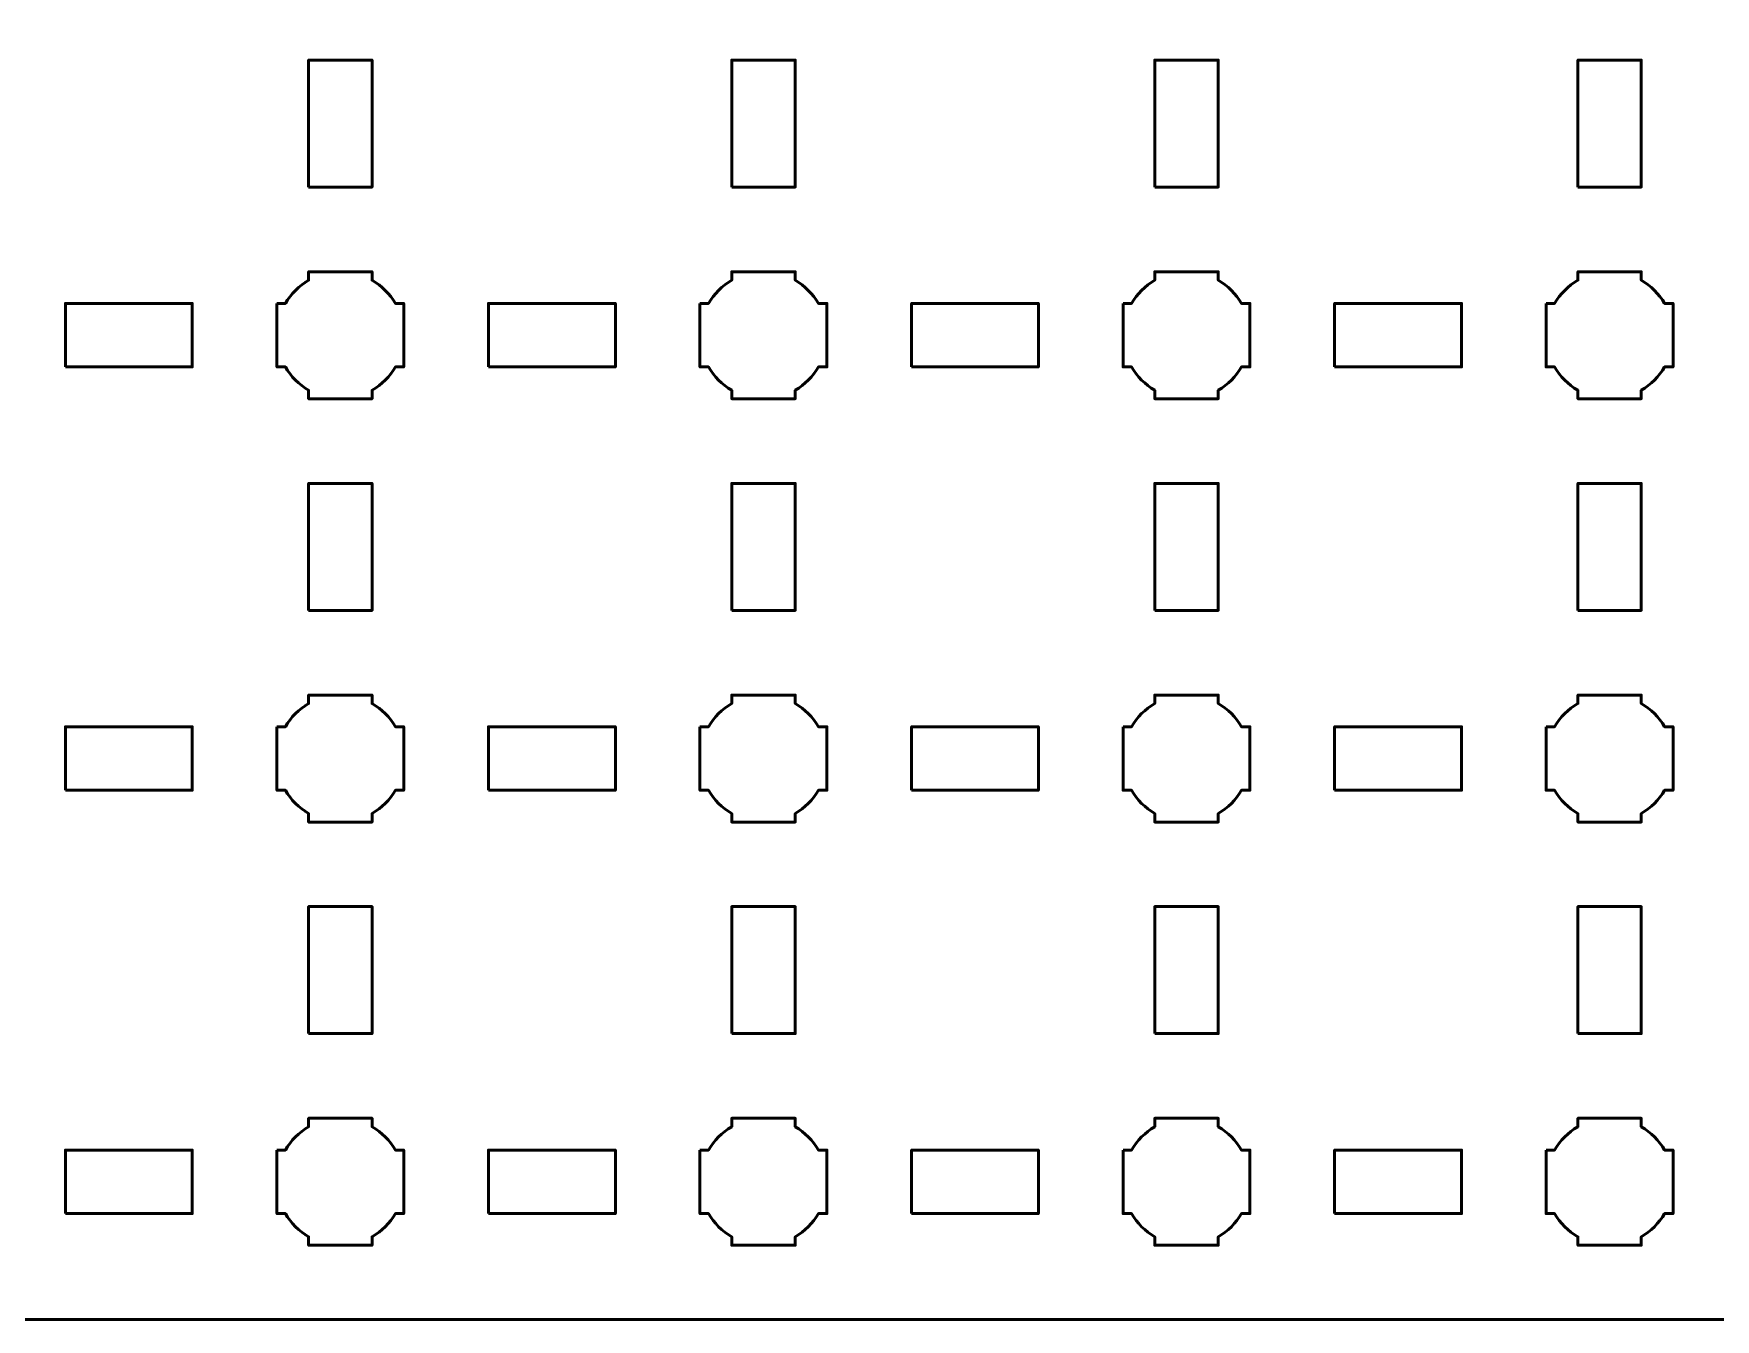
# Model space of a CAD drawing. Header units: centimetres. Extents: x -40.1 to 19.1, y -39.5 to 9.8.
# Drawn here: x -18.95 to -11, y -39.5 to -33.42 of the extents above; entities that cross this region are included whole.
import ezdxf

# ---------------------------------------------------------------- set-up
doc = ezdxf.new("R2010")
doc.units = ezdxf.units.CM
doc.header["$MEASUREMENT"] = 0
doc.layers.add('Layer 1', color=7, linetype='Continuous')

msp = doc.modelspace()

# ---------------------------------------------------------------- linework, layer by layer
at = {"layer": 'Layer 1', "lineweight": 53}
for points in [[(-17.65, -34.15), (-17.35, -34.15), (-17.35, -33.55), (-17.65, -33.55), (-17.65, -34.15)], [(-15.65, -34.15), (-15.35, -34.15), (-15.35, -33.55), (-15.65, -33.55), (-15.65, -34.15)], [(-13.65, -34.15), (-13.35, -34.15), (-13.35, -33.55), (-13.65, -33.55), (-13.65, -34.15)], [(-11.65, -34.15), (-11.35, -34.15), (-11.35, -33.55), (-11.65, -33.55), (-11.65, -34.15)], [(-18.8, -35), (-18.2, -35), (-18.2, -34.7), (-18.8, -34.7), (-18.8, -35)], [(-16.8, -35), (-16.2, -35), (-16.2, -34.7), (-16.8, -34.7), (-16.8, -35)], [(-14.8, -35), (-14.2, -35), (-14.2, -34.7), (-14.8, -34.7), (-14.8, -35)], [(-12.8, -35), (-12.2, -35), (-12.2, -34.7), (-12.8, -34.7), (-12.8, -35)], [(-17.65, -36.15), (-17.35, -36.15), (-17.35, -35.55), (-17.65, -35.55), (-17.65, -36.15)], [(-15.65, -36.15), (-15.35, -36.15), (-15.35, -35.55), (-15.65, -35.55), (-15.65, -36.15)], [(-13.65, -36.15), (-13.35, -36.15), (-13.35, -35.55), (-13.65, -35.55), (-13.65, -36.15)], [(-11.65, -36.15), (-11.35, -36.15), (-11.35, -35.55), (-11.65, -35.55), (-11.65, -36.15)], [(-18.8, -37), (-18.2, -37), (-18.2, -36.7), (-18.8, -36.7), (-18.8, -37)], [(-16.8, -37), (-16.2, -37), (-16.2, -36.7), (-16.8, -36.7), (-16.8, -37)], [(-14.8, -37), (-14.2, -37), (-14.2, -36.7), (-14.8, -36.7), (-14.8, -37)], [(-12.8, -37), (-12.2, -37), (-12.2, -36.7), (-12.8, -36.7), (-12.8, -37)], [(-17.65, -38.15), (-17.35, -38.15), (-17.35, -37.55), (-17.65, -37.55), (-17.65, -38.15)], [(-15.65, -38.15), (-15.35, -38.15), (-15.35, -37.55), (-15.65, -37.55), (-15.65, -38.15)], [(-13.65, -38.15), (-13.35, -38.15), (-13.35, -37.55), (-13.65, -37.55), (-13.65, -38.15)], [(-11.65, -38.15), (-11.35, -38.15), (-11.35, -37.55), (-11.65, -37.55), (-11.65, -38.15)], [(-18.8, -39), (-18.2, -39), (-18.2, -38.7), (-18.8, -38.7), (-18.8, -39)], [(-16.8, -39), (-16.2, -39), (-16.2, -38.7), (-16.8, -38.7), (-16.8, -39)], [(-14.8, -39), (-14.2, -39), (-14.2, -38.7), (-14.8, -38.7), (-14.8, -39)], [(-12.8, -39), (-12.2, -39), (-12.2, -38.7), (-12.8, -38.7), (-12.8, -39)]]:
    msp.add_lwpolyline(points, close=True, dxfattribs=at)
for points, knots in [([(-40.15, -39), (-40.15, -39), (-40.15, 9.3), (-40.15, 9.3), (-40.15, 9.3), (-40.15, 9.57609), (-39.92609, 9.8), (-39.65, 9.8), (-39.65, 9.8), (-39.65, 9.8), (18.65, 9.8), (18.65, 9.8), (18.65, 9.8), (18.92609, 9.8), (19.15, 9.57609), (19.15, 9.3), (19.15, 9.3), (19.15, 9.3), (19.15, -39), (19.15, -39), (19.15, -39), (19.15, -39.27609), (18.92609, -39.5), (18.65, -39.5), (18.65, -39.5), (18.65, -39.5), (-39.65, -39.5), (-39.65, -39.5), (-39.65, -39.5), (-39.92609, -39.5), (-40.15, -39.27609), (-40.15, -39)], [0, 0, 0, 0, 0.125, 0.125, 0.125, 0.125, 0.25, 0.25, 0.25, 0.25, 0.375, 0.375, 0.375, 0.375, 0.5, 0.5, 0.5, 0.5, 0.625, 0.625, 0.625, 0.625, 0.75, 0.75, 0.75, 0.75, 0.875, 0.875, 0.875, 0.875, 1, 1, 1, 1]), ([(-17.8, -34.7), (-17.8, -34.7), (-17.75985, -34.7), (-17.75985, -34.7), (-17.75985, -34.7), (-17.7335, -34.65447), (-17.69553, -34.6165), (-17.65, -34.59015), (-17.65, -34.59015), (-17.65, -34.59015), (-17.65, -34.55), (-17.65, -34.55), (-17.65, -34.55), (-17.65, -34.55), (-17.5, -34.55), (-17.5, -34.55), (-17.5, -34.55), (-17.5, -34.55), (-17.35, -34.55), (-17.35, -34.55), (-17.35, -34.55), (-17.35, -34.55), (-17.35, -34.59015), (-17.35, -34.59015), (-17.35, -34.59015), (-17.30447, -34.6165), (-17.2665, -34.65447), (-17.24015, -34.7), (-17.24015, -34.7), (-17.24015, -34.7), (-17.2, -34.7), (-17.2, -34.7), (-17.2, -34.7), (-17.2, -34.7), (-17.2, -34.85), (-17.2, -34.85), (-17.2, -34.85), (-17.2, -34.85), (-17.2, -35), (-17.2, -35), (-17.2, -35), (-17.2, -35), (-17.24015, -35), (-17.24015, -35), (-17.24015, -35), (-17.2665, -35.04553), (-17.30447, -35.0835), (-17.35, -35.10985), (-17.35, -35.10985), (-17.35, -35.10985), (-17.35, -35.15), (-17.35, -35.15), (-17.35, -35.15), (-17.35, -35.15), (-17.5, -35.15), (-17.5, -35.15), (-17.5, -35.15), (-17.5, -35.15), (-17.65, -35.15), (-17.65, -35.15), (-17.65, -35.15), (-17.65, -35.15), (-17.65, -35.10985), (-17.65, -35.10985), (-17.65, -35.10985), (-17.69553, -35.0835), (-17.7335, -35.04553), (-17.75985, -35), (-17.75985, -35), (-17.75985, -35), (-17.8, -35), (-17.8, -35), (-17.8, -35), (-17.8, -35), (-17.8, -34.85), (-17.8, -34.85), (-17.8, -34.85), (-17.8, -34.85), (-17.8, -34.7), (-17.8, -34.7)], [0, 0, 0, 0, 0.05, 0.05, 0.05, 0.05, 0.1, 0.1, 0.1, 0.1, 0.15, 0.15, 0.15, 0.15, 0.2, 0.2, 0.2, 0.2, 0.25, 0.25, 0.25, 0.25, 0.3, 0.3, 0.3, 0.3, 0.35, 0.35, 0.35, 0.35, 0.4, 0.4, 0.4, 0.4, 0.45, 0.45, 0.45, 0.45, 0.5, 0.5, 0.5, 0.5, 0.55, 0.55, 0.55, 0.55, 0.6, 0.6, 0.6, 0.6, 0.65, 0.65, 0.65, 0.65, 0.7, 0.7, 0.7, 0.7, 0.75, 0.75, 0.75, 0.75, 0.8, 0.8, 0.8, 0.8, 0.85, 0.85, 0.85, 0.85, 0.9, 0.9, 0.9, 0.9, 0.95, 0.95, 0.95, 0.95, 1, 1, 1, 1]), ([(-15.8, -34.7), (-15.8, -34.7), (-15.75985, -34.7), (-15.75985, -34.7), (-15.75985, -34.7), (-15.7335, -34.65447), (-15.69553, -34.6165), (-15.65, -34.59015), (-15.65, -34.59015), (-15.65, -34.59015), (-15.65, -34.55), (-15.65, -34.55), (-15.65, -34.55), (-15.65, -34.55), (-15.5, -34.55), (-15.5, -34.55), (-15.5, -34.55), (-15.5, -34.55), (-15.35, -34.55), (-15.35, -34.55), (-15.35, -34.55), (-15.35, -34.55), (-15.35, -34.59015), (-15.35, -34.59015), (-15.35, -34.59015), (-15.30447, -34.6165), (-15.2665, -34.65447), (-15.24015, -34.7), (-15.24015, -34.7), (-15.24015, -34.7), (-15.2, -34.7), (-15.2, -34.7), (-15.2, -34.7), (-15.2, -34.7), (-15.2, -34.85), (-15.2, -34.85), (-15.2, -34.85), (-15.2, -34.85), (-15.2, -35), (-15.2, -35), (-15.2, -35), (-15.2, -35), (-15.24015, -35), (-15.24015, -35), (-15.24015, -35), (-15.2665, -35.04553), (-15.30447, -35.0835), (-15.35, -35.10985), (-15.35, -35.10985), (-15.35, -35.10985), (-15.35, -35.15), (-15.35, -35.15), (-15.35, -35.15), (-15.35, -35.15), (-15.5, -35.15), (-15.5, -35.15), (-15.5, -35.15), (-15.5, -35.15), (-15.65, -35.15), (-15.65, -35.15), (-15.65, -35.15), (-15.65, -35.15), (-15.65, -35.10985), (-15.65, -35.10985), (-15.65, -35.10985), (-15.69553, -35.0835), (-15.7335, -35.04553), (-15.75985, -35), (-15.75985, -35), (-15.75985, -35), (-15.8, -35), (-15.8, -35), (-15.8, -35), (-15.8, -35), (-15.8, -34.85), (-15.8, -34.85), (-15.8, -34.85), (-15.8, -34.85), (-15.8, -34.7), (-15.8, -34.7)], [0, 0, 0, 0, 0.05, 0.05, 0.05, 0.05, 0.1, 0.1, 0.1, 0.1, 0.15, 0.15, 0.15, 0.15, 0.2, 0.2, 0.2, 0.2, 0.25, 0.25, 0.25, 0.25, 0.3, 0.3, 0.3, 0.3, 0.35, 0.35, 0.35, 0.35, 0.4, 0.4, 0.4, 0.4, 0.45, 0.45, 0.45, 0.45, 0.5, 0.5, 0.5, 0.5, 0.55, 0.55, 0.55, 0.55, 0.6, 0.6, 0.6, 0.6, 0.65, 0.65, 0.65, 0.65, 0.7, 0.7, 0.7, 0.7, 0.75, 0.75, 0.75, 0.75, 0.8, 0.8, 0.8, 0.8, 0.85, 0.85, 0.85, 0.85, 0.9, 0.9, 0.9, 0.9, 0.95, 0.95, 0.95, 0.95, 1, 1, 1, 1]), ([(-13.8, -34.7), (-13.8, -34.7), (-13.75985, -34.7), (-13.75985, -34.7), (-13.75985, -34.7), (-13.7335, -34.65447), (-13.69553, -34.6165), (-13.65, -34.59015), (-13.65, -34.59015), (-13.65, -34.59015), (-13.65, -34.55), (-13.65, -34.55), (-13.65, -34.55), (-13.65, -34.55), (-13.5, -34.55), (-13.5, -34.55), (-13.5, -34.55), (-13.5, -34.55), (-13.35, -34.55), (-13.35, -34.55), (-13.35, -34.55), (-13.35, -34.55), (-13.35, -34.59015), (-13.35, -34.59015), (-13.35, -34.59015), (-13.30447, -34.6165), (-13.2665, -34.65447), (-13.24015, -34.7), (-13.24015, -34.7), (-13.24015, -34.7), (-13.2, -34.7), (-13.2, -34.7), (-13.2, -34.7), (-13.2, -34.7), (-13.2, -34.85), (-13.2, -34.85), (-13.2, -34.85), (-13.2, -34.85), (-13.2, -35), (-13.2, -35), (-13.2, -35), (-13.2, -35), (-13.24015, -35), (-13.24015, -35), (-13.24015, -35), (-13.2665, -35.04553), (-13.30447, -35.0835), (-13.35, -35.10985), (-13.35, -35.10985), (-13.35, -35.10985), (-13.35, -35.15), (-13.35, -35.15), (-13.35, -35.15), (-13.35, -35.15), (-13.5, -35.15), (-13.5, -35.15), (-13.5, -35.15), (-13.5, -35.15), (-13.65, -35.15), (-13.65, -35.15), (-13.65, -35.15), (-13.65, -35.15), (-13.65, -35.10985), (-13.65, -35.10985), (-13.65, -35.10985), (-13.69553, -35.0835), (-13.7335, -35.04553), (-13.75985, -35), (-13.75985, -35), (-13.75985, -35), (-13.8, -35), (-13.8, -35), (-13.8, -35), (-13.8, -35), (-13.8, -34.85), (-13.8, -34.85), (-13.8, -34.85), (-13.8, -34.85), (-13.8, -34.7), (-13.8, -34.7)], [0, 0, 0, 0, 0.05, 0.05, 0.05, 0.05, 0.1, 0.1, 0.1, 0.1, 0.15, 0.15, 0.15, 0.15, 0.2, 0.2, 0.2, 0.2, 0.25, 0.25, 0.25, 0.25, 0.3, 0.3, 0.3, 0.3, 0.35, 0.35, 0.35, 0.35, 0.4, 0.4, 0.4, 0.4, 0.45, 0.45, 0.45, 0.45, 0.5, 0.5, 0.5, 0.5, 0.55, 0.55, 0.55, 0.55, 0.6, 0.6, 0.6, 0.6, 0.65, 0.65, 0.65, 0.65, 0.7, 0.7, 0.7, 0.7, 0.75, 0.75, 0.75, 0.75, 0.8, 0.8, 0.8, 0.8, 0.85, 0.85, 0.85, 0.85, 0.9, 0.9, 0.9, 0.9, 0.95, 0.95, 0.95, 0.95, 1, 1, 1, 1]), ([(-11.8, -34.7), (-11.8, -34.7), (-11.75985, -34.7), (-11.75985, -34.7), (-11.75985, -34.7), (-11.7335, -34.65447), (-11.69553, -34.6165), (-11.65, -34.59015), (-11.65, -34.59015), (-11.65, -34.59015), (-11.65, -34.55), (-11.65, -34.55), (-11.65, -34.55), (-11.65, -34.55), (-11.5, -34.55), (-11.5, -34.55), (-11.5, -34.55), (-11.5, -34.55), (-11.35, -34.55), (-11.35, -34.55), (-11.35, -34.55), (-11.35, -34.55), (-11.35, -34.59015), (-11.35, -34.59015), (-11.35, -34.59015), (-11.30447, -34.6165), (-11.2665, -34.65447), (-11.24015, -34.7), (-11.24015, -34.7), (-11.24015, -34.7), (-11.2, -34.7), (-11.2, -34.7), (-11.2, -34.7), (-11.2, -34.7), (-11.2, -34.85), (-11.2, -34.85), (-11.2, -34.85), (-11.2, -34.85), (-11.2, -35), (-11.2, -35), (-11.2, -35), (-11.2, -35), (-11.24015, -35), (-11.24015, -35), (-11.24015, -35), (-11.2665, -35.04553), (-11.30447, -35.0835), (-11.35, -35.10985), (-11.35, -35.10985), (-11.35, -35.10985), (-11.35, -35.15), (-11.35, -35.15), (-11.35, -35.15), (-11.35, -35.15), (-11.5, -35.15), (-11.5, -35.15), (-11.5, -35.15), (-11.5, -35.15), (-11.65, -35.15), (-11.65, -35.15), (-11.65, -35.15), (-11.65, -35.15), (-11.65, -35.10985), (-11.65, -35.10985), (-11.65, -35.10985), (-11.69553, -35.0835), (-11.7335, -35.04553), (-11.75985, -35), (-11.75985, -35), (-11.75985, -35), (-11.8, -35), (-11.8, -35), (-11.8, -35), (-11.8, -35), (-11.8, -34.85), (-11.8, -34.85), (-11.8, -34.85), (-11.8, -34.85), (-11.8, -34.7), (-11.8, -34.7)], [0, 0, 0, 0, 0.05, 0.05, 0.05, 0.05, 0.1, 0.1, 0.1, 0.1, 0.15, 0.15, 0.15, 0.15, 0.2, 0.2, 0.2, 0.2, 0.25, 0.25, 0.25, 0.25, 0.3, 0.3, 0.3, 0.3, 0.35, 0.35, 0.35, 0.35, 0.4, 0.4, 0.4, 0.4, 0.45, 0.45, 0.45, 0.45, 0.5, 0.5, 0.5, 0.5, 0.55, 0.55, 0.55, 0.55, 0.6, 0.6, 0.6, 0.6, 0.65, 0.65, 0.65, 0.65, 0.7, 0.7, 0.7, 0.7, 0.75, 0.75, 0.75, 0.75, 0.8, 0.8, 0.8, 0.8, 0.85, 0.85, 0.85, 0.85, 0.9, 0.9, 0.9, 0.9, 0.95, 0.95, 0.95, 0.95, 1, 1, 1, 1]), ([(-17.8, -36.7), (-17.8, -36.7), (-17.75985, -36.7), (-17.75985, -36.7), (-17.75985, -36.7), (-17.7335, -36.65447), (-17.69553, -36.6165), (-17.65, -36.59015), (-17.65, -36.59015), (-17.65, -36.59015), (-17.65, -36.55), (-17.65, -36.55), (-17.65, -36.55), (-17.65, -36.55), (-17.5, -36.55), (-17.5, -36.55), (-17.5, -36.55), (-17.5, -36.55), (-17.35, -36.55), (-17.35, -36.55), (-17.35, -36.55), (-17.35, -36.55), (-17.35, -36.59015), (-17.35, -36.59015), (-17.35, -36.59015), (-17.30447, -36.6165), (-17.2665, -36.65447), (-17.24015, -36.7), (-17.24015, -36.7), (-17.24015, -36.7), (-17.2, -36.7), (-17.2, -36.7), (-17.2, -36.7), (-17.2, -36.7), (-17.2, -36.85), (-17.2, -36.85), (-17.2, -36.85), (-17.2, -36.85), (-17.2, -37), (-17.2, -37), (-17.2, -37), (-17.2, -37), (-17.24015, -37), (-17.24015, -37), (-17.24015, -37), (-17.2665, -37.04553), (-17.30447, -37.0835), (-17.35, -37.10985), (-17.35, -37.10985), (-17.35, -37.10985), (-17.35, -37.15), (-17.35, -37.15), (-17.35, -37.15), (-17.35, -37.15), (-17.5, -37.15), (-17.5, -37.15), (-17.5, -37.15), (-17.5, -37.15), (-17.65, -37.15), (-17.65, -37.15), (-17.65, -37.15), (-17.65, -37.15), (-17.65, -37.10985), (-17.65, -37.10985), (-17.65, -37.10985), (-17.69553, -37.0835), (-17.7335, -37.04553), (-17.75985, -37), (-17.75985, -37), (-17.75985, -37), (-17.8, -37), (-17.8, -37), (-17.8, -37), (-17.8, -37), (-17.8, -36.85), (-17.8, -36.85), (-17.8, -36.85), (-17.8, -36.85), (-17.8, -36.7), (-17.8, -36.7)], [0, 0, 0, 0, 0.05, 0.05, 0.05, 0.05, 0.1, 0.1, 0.1, 0.1, 0.15, 0.15, 0.15, 0.15, 0.2, 0.2, 0.2, 0.2, 0.25, 0.25, 0.25, 0.25, 0.3, 0.3, 0.3, 0.3, 0.35, 0.35, 0.35, 0.35, 0.4, 0.4, 0.4, 0.4, 0.45, 0.45, 0.45, 0.45, 0.5, 0.5, 0.5, 0.5, 0.55, 0.55, 0.55, 0.55, 0.6, 0.6, 0.6, 0.6, 0.65, 0.65, 0.65, 0.65, 0.7, 0.7, 0.7, 0.7, 0.75, 0.75, 0.75, 0.75, 0.8, 0.8, 0.8, 0.8, 0.85, 0.85, 0.85, 0.85, 0.9, 0.9, 0.9, 0.9, 0.95, 0.95, 0.95, 0.95, 1, 1, 1, 1]), ([(-15.8, -36.7), (-15.8, -36.7), (-15.75985, -36.7), (-15.75985, -36.7), (-15.75985, -36.7), (-15.7335, -36.65447), (-15.69553, -36.6165), (-15.65, -36.59015), (-15.65, -36.59015), (-15.65, -36.59015), (-15.65, -36.55), (-15.65, -36.55), (-15.65, -36.55), (-15.65, -36.55), (-15.5, -36.55), (-15.5, -36.55), (-15.5, -36.55), (-15.5, -36.55), (-15.35, -36.55), (-15.35, -36.55), (-15.35, -36.55), (-15.35, -36.55), (-15.35, -36.59015), (-15.35, -36.59015), (-15.35, -36.59015), (-15.30447, -36.6165), (-15.2665, -36.65447), (-15.24015, -36.7), (-15.24015, -36.7), (-15.24015, -36.7), (-15.2, -36.7), (-15.2, -36.7), (-15.2, -36.7), (-15.2, -36.7), (-15.2, -36.85), (-15.2, -36.85), (-15.2, -36.85), (-15.2, -36.85), (-15.2, -37), (-15.2, -37), (-15.2, -37), (-15.2, -37), (-15.24015, -37), (-15.24015, -37), (-15.24015, -37), (-15.2665, -37.04553), (-15.30447, -37.0835), (-15.35, -37.10985), (-15.35, -37.10985), (-15.35, -37.10985), (-15.35, -37.15), (-15.35, -37.15), (-15.35, -37.15), (-15.35, -37.15), (-15.5, -37.15), (-15.5, -37.15), (-15.5, -37.15), (-15.5, -37.15), (-15.65, -37.15), (-15.65, -37.15), (-15.65, -37.15), (-15.65, -37.15), (-15.65, -37.10985), (-15.65, -37.10985), (-15.65, -37.10985), (-15.69553, -37.0835), (-15.7335, -37.04553), (-15.75985, -37), (-15.75985, -37), (-15.75985, -37), (-15.8, -37), (-15.8, -37), (-15.8, -37), (-15.8, -37), (-15.8, -36.85), (-15.8, -36.85), (-15.8, -36.85), (-15.8, -36.85), (-15.8, -36.7), (-15.8, -36.7)], [0, 0, 0, 0, 0.05, 0.05, 0.05, 0.05, 0.1, 0.1, 0.1, 0.1, 0.15, 0.15, 0.15, 0.15, 0.2, 0.2, 0.2, 0.2, 0.25, 0.25, 0.25, 0.25, 0.3, 0.3, 0.3, 0.3, 0.35, 0.35, 0.35, 0.35, 0.4, 0.4, 0.4, 0.4, 0.45, 0.45, 0.45, 0.45, 0.5, 0.5, 0.5, 0.5, 0.55, 0.55, 0.55, 0.55, 0.6, 0.6, 0.6, 0.6, 0.65, 0.65, 0.65, 0.65, 0.7, 0.7, 0.7, 0.7, 0.75, 0.75, 0.75, 0.75, 0.8, 0.8, 0.8, 0.8, 0.85, 0.85, 0.85, 0.85, 0.9, 0.9, 0.9, 0.9, 0.95, 0.95, 0.95, 0.95, 1, 1, 1, 1]), ([(-13.8, -36.7), (-13.8, -36.7), (-13.75985, -36.7), (-13.75985, -36.7), (-13.75985, -36.7), (-13.7335, -36.65447), (-13.69553, -36.6165), (-13.65, -36.59015), (-13.65, -36.59015), (-13.65, -36.59015), (-13.65, -36.55), (-13.65, -36.55), (-13.65, -36.55), (-13.65, -36.55), (-13.5, -36.55), (-13.5, -36.55), (-13.5, -36.55), (-13.5, -36.55), (-13.35, -36.55), (-13.35, -36.55), (-13.35, -36.55), (-13.35, -36.55), (-13.35, -36.59015), (-13.35, -36.59015), (-13.35, -36.59015), (-13.30447, -36.6165), (-13.2665, -36.65447), (-13.24015, -36.7), (-13.24015, -36.7), (-13.24015, -36.7), (-13.2, -36.7), (-13.2, -36.7), (-13.2, -36.7), (-13.2, -36.7), (-13.2, -36.85), (-13.2, -36.85), (-13.2, -36.85), (-13.2, -36.85), (-13.2, -37), (-13.2, -37), (-13.2, -37), (-13.2, -37), (-13.24015, -37), (-13.24015, -37), (-13.24015, -37), (-13.2665, -37.04553), (-13.30447, -37.0835), (-13.35, -37.10985), (-13.35, -37.10985), (-13.35, -37.10985), (-13.35, -37.15), (-13.35, -37.15), (-13.35, -37.15), (-13.35, -37.15), (-13.5, -37.15), (-13.5, -37.15), (-13.5, -37.15), (-13.5, -37.15), (-13.65, -37.15), (-13.65, -37.15), (-13.65, -37.15), (-13.65, -37.15), (-13.65, -37.10985), (-13.65, -37.10985), (-13.65, -37.10985), (-13.69553, -37.0835), (-13.7335, -37.04553), (-13.75985, -37), (-13.75985, -37), (-13.75985, -37), (-13.8, -37), (-13.8, -37), (-13.8, -37), (-13.8, -37), (-13.8, -36.85), (-13.8, -36.85), (-13.8, -36.85), (-13.8, -36.85), (-13.8, -36.7), (-13.8, -36.7)], [0, 0, 0, 0, 0.05, 0.05, 0.05, 0.05, 0.1, 0.1, 0.1, 0.1, 0.15, 0.15, 0.15, 0.15, 0.2, 0.2, 0.2, 0.2, 0.25, 0.25, 0.25, 0.25, 0.3, 0.3, 0.3, 0.3, 0.35, 0.35, 0.35, 0.35, 0.4, 0.4, 0.4, 0.4, 0.45, 0.45, 0.45, 0.45, 0.5, 0.5, 0.5, 0.5, 0.55, 0.55, 0.55, 0.55, 0.6, 0.6, 0.6, 0.6, 0.65, 0.65, 0.65, 0.65, 0.7, 0.7, 0.7, 0.7, 0.75, 0.75, 0.75, 0.75, 0.8, 0.8, 0.8, 0.8, 0.85, 0.85, 0.85, 0.85, 0.9, 0.9, 0.9, 0.9, 0.95, 0.95, 0.95, 0.95, 1, 1, 1, 1]), ([(-11.8, -36.7), (-11.8, -36.7), (-11.75985, -36.7), (-11.75985, -36.7), (-11.75985, -36.7), (-11.7335, -36.65447), (-11.69553, -36.6165), (-11.65, -36.59015), (-11.65, -36.59015), (-11.65, -36.59015), (-11.65, -36.55), (-11.65, -36.55), (-11.65, -36.55), (-11.65, -36.55), (-11.5, -36.55), (-11.5, -36.55), (-11.5, -36.55), (-11.5, -36.55), (-11.35, -36.55), (-11.35, -36.55), (-11.35, -36.55), (-11.35, -36.55), (-11.35, -36.59015), (-11.35, -36.59015), (-11.35, -36.59015), (-11.30447, -36.6165), (-11.2665, -36.65447), (-11.24015, -36.7), (-11.24015, -36.7), (-11.24015, -36.7), (-11.2, -36.7), (-11.2, -36.7), (-11.2, -36.7), (-11.2, -36.7), (-11.2, -36.85), (-11.2, -36.85), (-11.2, -36.85), (-11.2, -36.85), (-11.2, -37), (-11.2, -37), (-11.2, -37), (-11.2, -37), (-11.24015, -37), (-11.24015, -37), (-11.24015, -37), (-11.2665, -37.04553), (-11.30447, -37.0835), (-11.35, -37.10985), (-11.35, -37.10985), (-11.35, -37.10985), (-11.35, -37.15), (-11.35, -37.15), (-11.35, -37.15), (-11.35, -37.15), (-11.5, -37.15), (-11.5, -37.15), (-11.5, -37.15), (-11.5, -37.15), (-11.65, -37.15), (-11.65, -37.15), (-11.65, -37.15), (-11.65, -37.15), (-11.65, -37.10985), (-11.65, -37.10985), (-11.65, -37.10985), (-11.69553, -37.0835), (-11.7335, -37.04553), (-11.75985, -37), (-11.75985, -37), (-11.75985, -37), (-11.8, -37), (-11.8, -37), (-11.8, -37), (-11.8, -37), (-11.8, -36.85), (-11.8, -36.85), (-11.8, -36.85), (-11.8, -36.85), (-11.8, -36.7), (-11.8, -36.7)], [0, 0, 0, 0, 0.05, 0.05, 0.05, 0.05, 0.1, 0.1, 0.1, 0.1, 0.15, 0.15, 0.15, 0.15, 0.2, 0.2, 0.2, 0.2, 0.25, 0.25, 0.25, 0.25, 0.3, 0.3, 0.3, 0.3, 0.35, 0.35, 0.35, 0.35, 0.4, 0.4, 0.4, 0.4, 0.45, 0.45, 0.45, 0.45, 0.5, 0.5, 0.5, 0.5, 0.55, 0.55, 0.55, 0.55, 0.6, 0.6, 0.6, 0.6, 0.65, 0.65, 0.65, 0.65, 0.7, 0.7, 0.7, 0.7, 0.75, 0.75, 0.75, 0.75, 0.8, 0.8, 0.8, 0.8, 0.85, 0.85, 0.85, 0.85, 0.9, 0.9, 0.9, 0.9, 0.95, 0.95, 0.95, 0.95, 1, 1, 1, 1]), ([(-17.8, -38.7), (-17.8, -38.7), (-17.75985, -38.7), (-17.75985, -38.7), (-17.75985, -38.7), (-17.7335, -38.65447), (-17.69553, -38.6165), (-17.65, -38.59015), (-17.65, -38.59015), (-17.65, -38.59015), (-17.65, -38.55), (-17.65, -38.55), (-17.65, -38.55), (-17.65, -38.55), (-17.5, -38.55), (-17.5, -38.55), (-17.5, -38.55), (-17.5, -38.55), (-17.35, -38.55), (-17.35, -38.55), (-17.35, -38.55), (-17.35, -38.55), (-17.35, -38.59015), (-17.35, -38.59015), (-17.35, -38.59015), (-17.30447, -38.6165), (-17.2665, -38.65447), (-17.24015, -38.7), (-17.24015, -38.7), (-17.24015, -38.7), (-17.2, -38.7), (-17.2, -38.7), (-17.2, -38.7), (-17.2, -38.7), (-17.2, -38.85), (-17.2, -38.85), (-17.2, -38.85), (-17.2, -38.85), (-17.2, -39), (-17.2, -39), (-17.2, -39), (-17.2, -39), (-17.24015, -39), (-17.24015, -39), (-17.24015, -39), (-17.2665, -39.04553), (-17.30447, -39.0835), (-17.35, -39.10985), (-17.35, -39.10985), (-17.35, -39.10985), (-17.35, -39.15), (-17.35, -39.15), (-17.35, -39.15), (-17.35, -39.15), (-17.5, -39.15), (-17.5, -39.15), (-17.5, -39.15), (-17.5, -39.15), (-17.65, -39.15), (-17.65, -39.15), (-17.65, -39.15), (-17.65, -39.15), (-17.65, -39.10985), (-17.65, -39.10985), (-17.65, -39.10985), (-17.69553, -39.0835), (-17.7335, -39.04553), (-17.75985, -39), (-17.75985, -39), (-17.75985, -39), (-17.8, -39), (-17.8, -39), (-17.8, -39), (-17.8, -39), (-17.8, -38.85), (-17.8, -38.85), (-17.8, -38.85), (-17.8, -38.85), (-17.8, -38.7), (-17.8, -38.7)], [0, 0, 0, 0, 0.05, 0.05, 0.05, 0.05, 0.1, 0.1, 0.1, 0.1, 0.15, 0.15, 0.15, 0.15, 0.2, 0.2, 0.2, 0.2, 0.25, 0.25, 0.25, 0.25, 0.3, 0.3, 0.3, 0.3, 0.35, 0.35, 0.35, 0.35, 0.4, 0.4, 0.4, 0.4, 0.45, 0.45, 0.45, 0.45, 0.5, 0.5, 0.5, 0.5, 0.55, 0.55, 0.55, 0.55, 0.6, 0.6, 0.6, 0.6, 0.65, 0.65, 0.65, 0.65, 0.7, 0.7, 0.7, 0.7, 0.75, 0.75, 0.75, 0.75, 0.8, 0.8, 0.8, 0.8, 0.85, 0.85, 0.85, 0.85, 0.9, 0.9, 0.9, 0.9, 0.95, 0.95, 0.95, 0.95, 1, 1, 1, 1]), ([(-15.8, -38.7), (-15.8, -38.7), (-15.75985, -38.7), (-15.75985, -38.7), (-15.75985, -38.7), (-15.7335, -38.65447), (-15.69553, -38.6165), (-15.65, -38.59015), (-15.65, -38.59015), (-15.65, -38.59015), (-15.65, -38.55), (-15.65, -38.55), (-15.65, -38.55), (-15.65, -38.55), (-15.5, -38.55), (-15.5, -38.55), (-15.5, -38.55), (-15.5, -38.55), (-15.35, -38.55), (-15.35, -38.55), (-15.35, -38.55), (-15.35, -38.55), (-15.35, -38.59015), (-15.35, -38.59015), (-15.35, -38.59015), (-15.30447, -38.6165), (-15.2665, -38.65447), (-15.24015, -38.7), (-15.24015, -38.7), (-15.24015, -38.7), (-15.2, -38.7), (-15.2, -38.7), (-15.2, -38.7), (-15.2, -38.7), (-15.2, -38.85), (-15.2, -38.85), (-15.2, -38.85), (-15.2, -38.85), (-15.2, -39), (-15.2, -39), (-15.2, -39), (-15.2, -39), (-15.24015, -39), (-15.24015, -39), (-15.24015, -39), (-15.2665, -39.04553), (-15.30447, -39.0835), (-15.35, -39.10985), (-15.35, -39.10985), (-15.35, -39.10985), (-15.35, -39.15), (-15.35, -39.15), (-15.35, -39.15), (-15.35, -39.15), (-15.5, -39.15), (-15.5, -39.15), (-15.5, -39.15), (-15.5, -39.15), (-15.65, -39.15), (-15.65, -39.15), (-15.65, -39.15), (-15.65, -39.15), (-15.65, -39.10985), (-15.65, -39.10985), (-15.65, -39.10985), (-15.69553, -39.0835), (-15.7335, -39.04553), (-15.75985, -39), (-15.75985, -39), (-15.75985, -39), (-15.8, -39), (-15.8, -39), (-15.8, -39), (-15.8, -39), (-15.8, -38.85), (-15.8, -38.85), (-15.8, -38.85), (-15.8, -38.85), (-15.8, -38.7), (-15.8, -38.7)], [0, 0, 0, 0, 0.05, 0.05, 0.05, 0.05, 0.1, 0.1, 0.1, 0.1, 0.15, 0.15, 0.15, 0.15, 0.2, 0.2, 0.2, 0.2, 0.25, 0.25, 0.25, 0.25, 0.3, 0.3, 0.3, 0.3, 0.35, 0.35, 0.35, 0.35, 0.4, 0.4, 0.4, 0.4, 0.45, 0.45, 0.45, 0.45, 0.5, 0.5, 0.5, 0.5, 0.55, 0.55, 0.55, 0.55, 0.6, 0.6, 0.6, 0.6, 0.65, 0.65, 0.65, 0.65, 0.7, 0.7, 0.7, 0.7, 0.75, 0.75, 0.75, 0.75, 0.8, 0.8, 0.8, 0.8, 0.85, 0.85, 0.85, 0.85, 0.9, 0.9, 0.9, 0.9, 0.95, 0.95, 0.95, 0.95, 1, 1, 1, 1]), ([(-13.8, -38.7), (-13.8, -38.7), (-13.75985, -38.7), (-13.75985, -38.7), (-13.75985, -38.7), (-13.7335, -38.65447), (-13.69553, -38.6165), (-13.65, -38.59015), (-13.65, -38.59015), (-13.65, -38.59015), (-13.65, -38.55), (-13.65, -38.55), (-13.65, -38.55), (-13.65, -38.55), (-13.5, -38.55), (-13.5, -38.55), (-13.5, -38.55), (-13.5, -38.55), (-13.35, -38.55), (-13.35, -38.55), (-13.35, -38.55), (-13.35, -38.55), (-13.35, -38.59015), (-13.35, -38.59015), (-13.35, -38.59015), (-13.30447, -38.6165), (-13.2665, -38.65447), (-13.24015, -38.7), (-13.24015, -38.7), (-13.24015, -38.7), (-13.2, -38.7), (-13.2, -38.7), (-13.2, -38.7), (-13.2, -38.7), (-13.2, -38.85), (-13.2, -38.85), (-13.2, -38.85), (-13.2, -38.85), (-13.2, -39), (-13.2, -39), (-13.2, -39), (-13.2, -39), (-13.24015, -39), (-13.24015, -39), (-13.24015, -39), (-13.2665, -39.04553), (-13.30447, -39.0835), (-13.35, -39.10985), (-13.35, -39.10985), (-13.35, -39.10985), (-13.35, -39.15), (-13.35, -39.15), (-13.35, -39.15), (-13.35, -39.15), (-13.5, -39.15), (-13.5, -39.15), (-13.5, -39.15), (-13.5, -39.15), (-13.65, -39.15), (-13.65, -39.15), (-13.65, -39.15), (-13.65, -39.15), (-13.65, -39.10985), (-13.65, -39.10985), (-13.65, -39.10985), (-13.69553, -39.0835), (-13.7335, -39.04553), (-13.75985, -39), (-13.75985, -39), (-13.75985, -39), (-13.8, -39), (-13.8, -39), (-13.8, -39), (-13.8, -39), (-13.8, -38.85), (-13.8, -38.85), (-13.8, -38.85), (-13.8, -38.85), (-13.8, -38.7), (-13.8, -38.7)], [0, 0, 0, 0, 0.05, 0.05, 0.05, 0.05, 0.1, 0.1, 0.1, 0.1, 0.15, 0.15, 0.15, 0.15, 0.2, 0.2, 0.2, 0.2, 0.25, 0.25, 0.25, 0.25, 0.3, 0.3, 0.3, 0.3, 0.35, 0.35, 0.35, 0.35, 0.4, 0.4, 0.4, 0.4, 0.45, 0.45, 0.45, 0.45, 0.5, 0.5, 0.5, 0.5, 0.55, 0.55, 0.55, 0.55, 0.6, 0.6, 0.6, 0.6, 0.65, 0.65, 0.65, 0.65, 0.7, 0.7, 0.7, 0.7, 0.75, 0.75, 0.75, 0.75, 0.8, 0.8, 0.8, 0.8, 0.85, 0.85, 0.85, 0.85, 0.9, 0.9, 0.9, 0.9, 0.95, 0.95, 0.95, 0.95, 1, 1, 1, 1]), ([(-11.8, -38.7), (-11.8, -38.7), (-11.75985, -38.7), (-11.75985, -38.7), (-11.75985, -38.7), (-11.7335, -38.65447), (-11.69553, -38.6165), (-11.65, -38.59015), (-11.65, -38.59015), (-11.65, -38.59015), (-11.65, -38.55), (-11.65, -38.55), (-11.65, -38.55), (-11.65, -38.55), (-11.5, -38.55), (-11.5, -38.55), (-11.5, -38.55), (-11.5, -38.55), (-11.35, -38.55), (-11.35, -38.55), (-11.35, -38.55), (-11.35, -38.55), (-11.35, -38.59015), (-11.35, -38.59015), (-11.35, -38.59015), (-11.30447, -38.6165), (-11.2665, -38.65447), (-11.24015, -38.7), (-11.24015, -38.7), (-11.24015, -38.7), (-11.2, -38.7), (-11.2, -38.7), (-11.2, -38.7), (-11.2, -38.7), (-11.2, -38.85), (-11.2, -38.85), (-11.2, -38.85), (-11.2, -38.85), (-11.2, -39), (-11.2, -39), (-11.2, -39), (-11.2, -39), (-11.24015, -39), (-11.24015, -39), (-11.24015, -39), (-11.2665, -39.04553), (-11.30447, -39.0835), (-11.35, -39.10985), (-11.35, -39.10985), (-11.35, -39.10985), (-11.35, -39.15), (-11.35, -39.15), (-11.35, -39.15), (-11.35, -39.15), (-11.5, -39.15), (-11.5, -39.15), (-11.5, -39.15), (-11.5, -39.15), (-11.65, -39.15), (-11.65, -39.15), (-11.65, -39.15), (-11.65, -39.15), (-11.65, -39.10985), (-11.65, -39.10985), (-11.65, -39.10985), (-11.69553, -39.0835), (-11.7335, -39.04553), (-11.75985, -39), (-11.75985, -39), (-11.75985, -39), (-11.8, -39), (-11.8, -39), (-11.8, -39), (-11.8, -39), (-11.8, -38.85), (-11.8, -38.85), (-11.8, -38.85), (-11.8, -38.85), (-11.8, -38.7), (-11.8, -38.7)], [0, 0, 0, 0, 0.05, 0.05, 0.05, 0.05, 0.1, 0.1, 0.1, 0.1, 0.15, 0.15, 0.15, 0.15, 0.2, 0.2, 0.2, 0.2, 0.25, 0.25, 0.25, 0.25, 0.3, 0.3, 0.3, 0.3, 0.35, 0.35, 0.35, 0.35, 0.4, 0.4, 0.4, 0.4, 0.45, 0.45, 0.45, 0.45, 0.5, 0.5, 0.5, 0.5, 0.55, 0.55, 0.55, 0.55, 0.6, 0.6, 0.6, 0.6, 0.65, 0.65, 0.65, 0.65, 0.7, 0.7, 0.7, 0.7, 0.75, 0.75, 0.75, 0.75, 0.8, 0.8, 0.8, 0.8, 0.85, 0.85, 0.85, 0.85, 0.9, 0.9, 0.9, 0.9, 0.95, 0.95, 0.95, 0.95, 1, 1, 1, 1])]:
    msp.add_open_spline(points, degree=3, knots=knots, dxfattribs=at)

doc.saveas('drawing.dxf')
